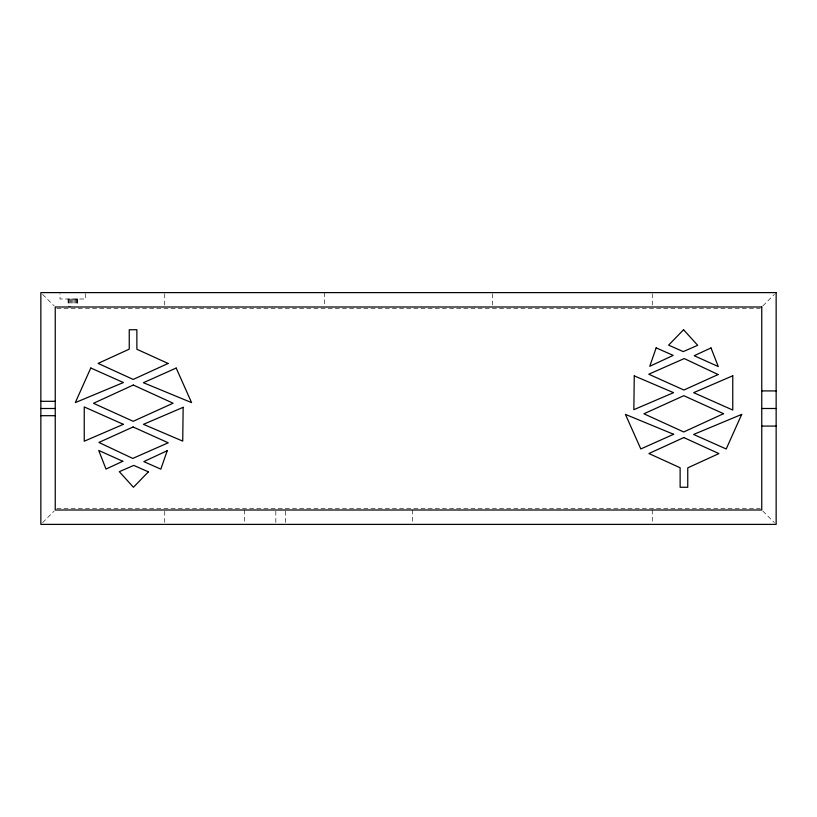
<?xml version="1.0" encoding="UTF-8"?>
<svg xmlns="http://www.w3.org/2000/svg" width="817" height="817" viewBox="0 0 817 817"><rect width="100%" height="100%" fill="white"/><g stroke="black" fill="none" stroke-linecap="round" stroke-linejoin="round"><path stroke-width="0.61" stroke-dasharray="4.08 3.06" d="M42.627 522.614L54.167 511.064M762.833 305.936L774.373 294.386M56.833 308.591L760.167 308.591M56.833 508.409L760.167 508.409M762.833 511.064L774.373 522.614M42.627 294.386L54.167 305.936M652.272 293.814L652.272 306.998M652.272 510.002L652.272 523.186M492.416 293.814L492.416 306.998M412.493 510.002L412.493 523.186M324.584 292.609L324.584 305.793M285.419 511.207L285.419 524.391M275.829 511.207L275.829 523.186M244.661 510.002L244.661 524.391M164.728 293.814L164.728 305.793M164.728 511.207L164.728 523.186M85.611 293.681L85.611 299.002L60.029 299.002L60.029 293.681M77.615 299.002L77.615 305.854M77.452 299.002L77.452 305.854M76.972 299.002L76.972 305.854M76.206 299.002L76.206 305.854M75.215 299.002L75.215 305.854M74.061 299.002L74.061 305.854M72.815 299.002L72.815 305.854M71.579 299.002L71.579 305.854M70.425 299.002L70.425 306.998M69.425 299.002L69.425 306.998M68.669 299.002L68.669 306.998M68.025 299.002L68.189 305.854"/><path stroke-width="1.23" d="M761.761 390.914L776.15 390.914M40.85 401.31L55.239 401.31M40.85 408.5L55.239 408.5M761.761 408.5L776.15 408.5M40.85 415.69L55.239 415.69M761.761 426.086L776.15 426.086M183.161 407.315L182.722 441.109L143.445 424.34L183.161 407.315M634.278 375.891L633.839 409.685L673.555 392.66L634.278 375.891M167.23 450.698L160.847 469.142L143.802 461.615L167.23 450.698M656.153 347.858L649.77 366.302L673.198 355.385L656.153 347.858M90.789 368.007L75.307 402.607L123.408 382.54L90.789 368.007M741.693 414.393L726.211 448.993L693.592 434.46L741.693 414.393M148.388 471.858L133.437 487.269L119.323 471.685L133.763 465.394L148.388 471.858M683.563 329.731L668.612 345.142L683.237 351.606L697.677 345.315L683.563 329.731M122.805 461.278L105.996 469.06L98.734 450.453L122.805 461.278M711.004 347.94L694.195 355.722L718.266 366.547L711.004 347.94M168.088 363.463L133.202 379.435L98.101 363.402L129.249 349.145L129.249 329.731L136.868 329.731L136.868 349.247L168.088 363.463M133.283 385.032L93.475 403.302L133.191 421.306L173.092 403.21L133.283 385.032M723.525 413.698L683.717 431.968L643.908 413.79L683.809 395.694L723.525 413.698M683.798 437.565L648.912 453.537L680.132 467.753L680.132 487.269L687.751 487.269L687.751 467.855L718.899 453.598L683.798 437.565M133.079 426.974L98.888 442.457L132.752 458.429L168.241 442.783L133.079 426.974M718.112 374.543L683.921 390.026L648.759 374.217L684.248 358.571L718.112 374.543M176.186 368.048L143.383 382.713L191.566 402.607L176.186 368.048M673.616 434.287L640.814 448.952L625.434 414.393L673.616 434.287M123.357 424.34L84.243 441.221L84.243 406.948L123.357 424.34M732.757 375.779L693.643 392.66L732.757 410.052L732.757 375.779M776.15 292.609L40.85 292.609L40.85 524.391L776.15 524.391L776.15 292.609M761.761 306.998L55.239 306.998L55.239 510.002L761.761 510.002L761.761 306.998"/></g></svg>
